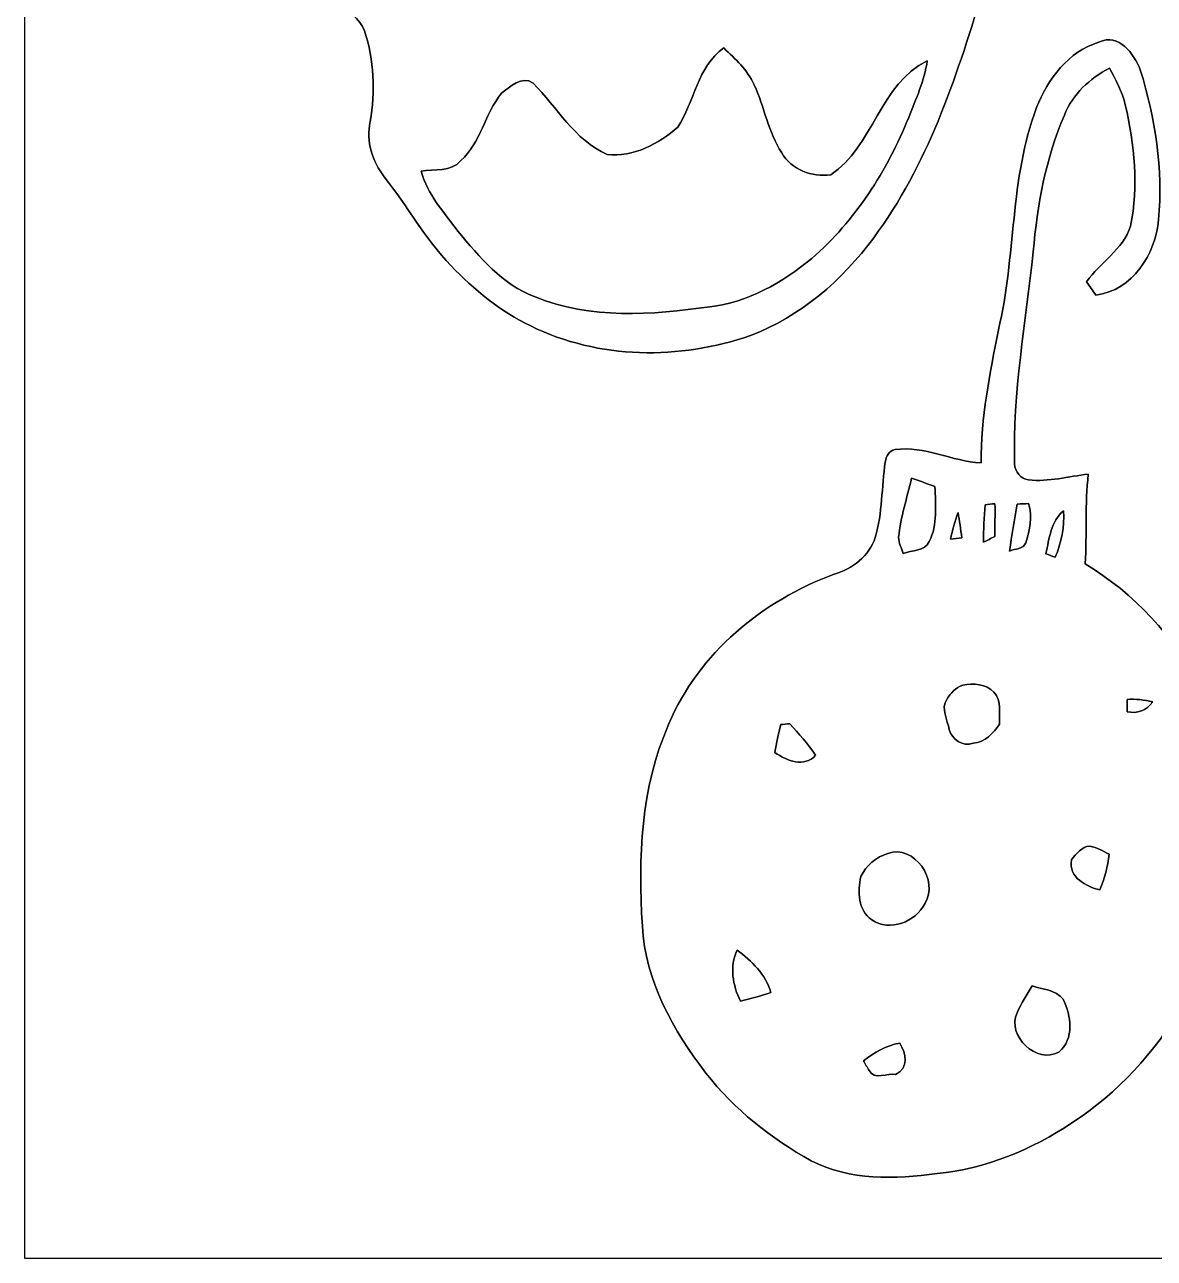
# Model space of a CAD drawing. Header units: centimetres. Extents: x -16.8 to 16.8, y -16.7 to 16.7.
# Drawn here: x -16.77 to -0.87, y -16.67 to 0.69 of the extents above; entities that cross this region are included whole.
import ezdxf

# ---------------------------------------------------------------- set-up
doc = ezdxf.new("R2010")
doc.units = ezdxf.units.CM
doc.header["$MEASUREMENT"] = 0
doc.layers.add('Layer 1', color=7, linetype='Continuous')

msp = doc.modelspace()

# ---------------------------------------------------------------- linework, layer by layer
at = {"layer": 'Layer 1', "color": 7}
for points, knots in [([(-16.77458, 16.66875), (-16.77458, 16.66875), (16.77458, 16.66875), (16.77458, 16.66875), (16.77458, 16.66875), (16.77458, 16.66875), (16.77458, -16.66875), (16.77458, -16.66875), (16.77458, -16.66875), (16.77458, -16.66875), (-16.77458, -16.66875), (-16.77458, -16.66875), (-16.77458, -16.66875), (-16.77458, -16.66875), (-16.77458, 16.66875), (-16.77458, 16.66875), (-16.77458, 16.66875), (-16.77458, 16.66875), (-16.77458, 16.66875), (-16.77458, 16.66875)], [0, 0, 0, 0, 0.16666667, 0.16666667, 0.16666667, 0.16666667, 0.33333333, 0.33333333, 0.33333333, 0.33333333, 0.5, 0.5, 0.5, 0.5, 0.66666667, 0.66666667, 0.66666667, 0.66666667, 1, 1, 1, 1]), ([(-7.16986, 11.61803), (-7.53533, 11.45857), (-7.91669, 11.2776), (-8.15552, 10.94281), (-8.15552, 10.94281), (-8.40493, 10.60238), (-8.50547, 10.17976), (-8.57391, 9.77089), (-8.57391, 9.77089), (-8.61025, 9.38248), (-8.55063, 8.92316), (-8.22678, 8.6614), (-8.22678, 8.6614), (-8.09766, 8.68997), (-7.97172, 8.72843), (-7.8486, 8.77711), (-7.8486, 8.77711), (-7.92163, 9.10343), (-8.11636, 9.38248), (-8.21902, 9.69716), (-8.21902, 9.69716), (-8.28463, 10.26301), (-7.84013, 10.73115), (-7.3727, 10.97386), (-7.3727, 10.97386), (-7.14093, 11.09592), (-6.89575, 11.21304), (-6.63504, 11.25044), (-6.63504, 11.25044), (-6.37787, 11.26984), (-6.10976, 11.18976), (-5.91679, 11.01619), (-5.91679, 11.01619), (-5.57848, 10.60732), (-5.49628, 10.05664), (-5.4864, 9.54299), (-5.4864, 9.54299), (-5.46594, 8.58908), (-5.77603, 7.67574), (-6.02933, 6.76875), (-6.02933, 6.76875), (-6.11258, 6.47947), (-6.18278, 6.16303), (-6.39445, 5.93513), (-6.39445, 5.93513), (-6.48688, 5.84341), (-6.61846, 5.90903), (-6.71901, 5.94536), (-6.71901, 5.94536), (-7.18044, 6.13622), (-7.71066, 6.18243), (-8.19185, 6.04344), (-8.19185, 6.04344), (-8.28252, 5.62151), (-8.249, 5.16749), (-8.43844, 4.76779), (-8.43844, 4.76779), (-8.51147, 4.6228), (-8.7062, 4.62703), (-8.83356, 4.56071), (-8.83356, 4.56071), (-9.99984, 4.17195), (-11.03771, 3.34927), (-11.59616, 2.24331), (-11.59616, 2.24331), (-11.75773, 1.92793), (-11.78419, 1.54764), (-12.02161, 1.27282), (-12.02161, 1.27282), (-12.12921, 1.24178), (-12.2428, 1.23896), (-12.35287, 1.22132), (-12.35287, 1.22132), (-12.35357, 1.17087), (-12.35463, 1.07033), (-12.35534, 1.01988), (-12.35534, 1.01988), (-12.22728, 0.89041), (-12.059, 0.78246), (-11.98986, 0.60643), (-11.98986, 0.60643), (-11.85545, 0.19579), (-11.83605, -0.24624), (-11.90907, -0.67063), (-11.90907, -0.67063), (-11.97434, -0.94933), (-11.88085, -1.22837), (-11.71187, -1.4478), (-11.71187, -1.4478), (-11.38873, -1.85561), (-11.13508, -2.31775), (-10.77524, -2.69663), (-10.77524, -2.69663), (-10.44469, -3.03354), (-10.07886, -3.34398), (-9.64883, -3.54612), (-9.64883, -3.54612), (-8.69209, -4.01849), (-7.55156, -4.02731), (-6.55355, -3.67982), (-6.55355, -3.67982), (-5.85082, -3.41207), (-5.2645, -2.90442), (-4.82106, -2.3047), (-4.82106, -2.3047), (-4.06788, -1.29258), (-3.66571, -0.07655), (-3.302, 1.11689), (-3.302, 1.11689), (-3.23991, 1.32891), (-2.89631, 1.26612), (-2.87373, 1.49895), (-2.87373, 1.49895), (-2.87514, 1.778), (-2.9337, 2.08633), (-3.14713, 2.28459), (-3.14713, 2.28459), (-3.45017, 2.58868), (-3.69111, 2.94499), (-3.93982, 3.29247), (-3.93982, 3.29247), (-4.15325, 3.57999), (-4.45382, 3.83223), (-4.81648, 3.89043), (-4.81648, 3.89043), (-4.96852, 3.91407), (-5.17878, 3.94335), (-5.22817, 4.1208), (-5.22817, 4.1208), (-5.28814, 4.51944), (-4.89373, 4.80836), (-4.9209, 5.20277), (-4.9209, 5.20277), (-4.86516, 5.33294), (-4.95688, 5.43807), (-5.05989, 5.48569), (-5.05989, 5.48569), (-5.35376, 5.62927), (-5.66173, 5.74005), (-5.95948, 5.87481), (-5.95948, 5.87481), (-5.72699, 6.92468), (-5.2765, 7.92268), (-5.14562, 8.99689), (-5.14562, 8.99689), (-5.08141, 9.74725), (-5.13151, 10.57028), (-5.59576, 11.19752), (-5.59576, 11.19752), (-5.92914, 11.69811), (-6.63187, 11.8431), (-7.16986, 11.61803), (-7.16986, 11.61803), (-7.16986, 11.61803), (-7.16986, 11.61803), (-7.16986, 11.61803)], [0, 0, 0, 0, 0.025, 0.025, 0.025, 0.025, 0.05, 0.05, 0.05, 0.05, 0.075, 0.075, 0.075, 0.075, 0.1, 0.1, 0.1, 0.1, 0.125, 0.125, 0.125, 0.125, 0.15, 0.15, 0.15, 0.15, 0.175, 0.175, 0.175, 0.175, 0.2, 0.2, 0.2, 0.2, 0.225, 0.225, 0.225, 0.225, 0.25, 0.25, 0.25, 0.25, 0.275, 0.275, 0.275, 0.275, 0.3, 0.3, 0.3, 0.3, 0.325, 0.325, 0.325, 0.325, 0.35, 0.35, 0.35, 0.35, 0.375, 0.375, 0.375, 0.375, 0.4, 0.4, 0.4, 0.4, 0.425, 0.425, 0.425, 0.425, 0.45, 0.45, 0.45, 0.45, 0.475, 0.475, 0.475, 0.475, 0.5, 0.5, 0.5, 0.5, 0.525, 0.525, 0.525, 0.525, 0.55, 0.55, 0.55, 0.55, 0.575, 0.575, 0.575, 0.575, 0.6, 0.6, 0.6, 0.6, 0.625, 0.625, 0.625, 0.625, 0.65, 0.65, 0.65, 0.65, 0.675, 0.675, 0.675, 0.675, 0.7, 0.7, 0.7, 0.7, 0.725, 0.725, 0.725, 0.725, 0.75, 0.75, 0.75, 0.75, 0.775, 0.775, 0.775, 0.775, 0.8, 0.8, 0.8, 0.8, 0.825, 0.825, 0.825, 0.825, 0.85, 0.85, 0.85, 0.85, 0.875, 0.875, 0.875, 0.875, 0.9, 0.9, 0.9, 0.9, 0.925, 0.925, 0.925, 0.925, 0.95, 0.95, 0.95, 0.95, 1, 1, 1, 1]), ([(-1.65029, 0.44944), (-2.07716, 0.31926), (-2.37243, -0.07161), (-2.52765, -0.47343), (-2.52765, -0.47343), (-2.9083, -1.47567), (-2.81587, -2.57104), (-3.06599, -3.60221), (-3.06599, -3.60221), (-3.18629, -4.21958), (-3.31082, -4.84117), (-3.30941, -5.47299), (-3.30941, -5.47299), (-3.72145, -5.45465), (-4.10069, -5.2264), (-4.52014, -5.28602), (-4.52014, -5.28602), (-4.60693, -5.29802), (-4.64608, -5.38374), (-4.65843, -5.461), (-4.65843, -5.461), (-4.70994, -5.81342), (-4.69829, -6.17855), (-4.79884, -6.52321), (-4.79884, -6.52321), (-4.88491, -6.78568), (-5.11986, -6.96277), (-5.37669, -7.04109), (-5.37669, -7.04109), (-6.38528, -7.40939), (-7.28768, -8.14952), (-7.70819, -9.15494), (-7.70819, -9.15494), (-8.10119, -10.04217), (-8.14035, -11.03771), (-8.07791, -11.99197), (-8.07791, -11.99197), (-8.03628, -12.7635), (-7.64399, -13.46306), (-7.1822, -14.06102), (-7.1822, -14.06102), (-6.78568, -14.57466), (-6.26639, -14.98212), (-5.70089, -15.29503), (-5.70089, -15.29503), (-5.15832, -15.57655), (-4.51767, -15.55503), (-3.92818, -15.4753), (-3.92818, -15.4753), (-3.24767, -15.40616), (-2.59468, -15.14299), (-2.02953, -14.76199), (-2.02953, -14.76199), (-0.74013, -13.92449), (0.06456, -12.46152), (0.2607, -10.95446), (0.2607, -10.95446), (0.41416, -9.33979), (-0.46849, -7.72125), (-1.84538, -6.89222), (-1.84538, -6.89222), (-1.81469, -6.47312), (-1.84961, -6.0512), (-1.79952, -5.6328), (-1.79952, -5.6328), (-2.07963, -5.66244), (-2.35797, -5.74428), (-2.6416, -5.71218), (-2.6416, -5.71218), (-2.75273, -5.69912), (-2.83386, -5.5947), (-2.83704, -5.4864), (-2.83704, -5.4864), (-2.87091, -4.48345), (-2.67511, -3.49532), (-2.57528, -2.5019), (-2.57528, -2.5019), (-2.51813, -1.84679), (-2.39959, -1.18639), (-2.13713, -0.58032), (-2.13713, -0.58032), (-2.02283, -0.28293), (-1.77694, -0.06385), (-1.50178, 0.08396), (-1.50178, 0.08396), (-1.4157, -0.08255), (-1.31939, -0.24941), (-1.27847, -0.43498), (-1.27847, -0.43498), (-1.14759, -0.99095), (-1.0922, -1.57868), (-1.20438, -2.14242), (-1.20438, -2.14242), (-1.31198, -2.47121), (-1.63371, -2.65148), (-1.82457, -2.92594), (-1.82457, -2.92594), (-1.78047, -2.98732), (-1.73673, -3.04941), (-1.69333, -3.11185), (-1.69333, -3.11185), (-1.1751, -3.04659), (-0.85584, -2.53683), (-0.80927, -2.05246), (-0.80927, -2.05246), (-0.74824, -1.34126), (-0.85513, -0.62018), (-1.06751, 0.05856), (-1.06751, 0.05856), (-1.15782, 0.2854), (-1.36666, 0.57891), (-1.65029, 0.44944), (-1.65029, 0.44944), (-1.65029, 0.44944), (-1.65029, 0.44944), (-1.65029, 0.44944)], [0, 0, 0, 0, 0.03333333, 0.03333333, 0.03333333, 0.03333333, 0.06666667, 0.06666667, 0.06666667, 0.06666667, 0.1, 0.1, 0.1, 0.1, 0.13333333, 0.13333333, 0.13333333, 0.13333333, 0.16666667, 0.16666667, 0.16666667, 0.16666667, 0.2, 0.2, 0.2, 0.2, 0.23333333, 0.23333333, 0.23333333, 0.23333333, 0.26666667, 0.26666667, 0.26666667, 0.26666667, 0.3, 0.3, 0.3, 0.3, 0.33333333, 0.33333333, 0.33333333, 0.33333333, 0.36666667, 0.36666667, 0.36666667, 0.36666667, 0.4, 0.4, 0.4, 0.4, 0.43333333, 0.43333333, 0.43333333, 0.43333333, 0.46666667, 0.46666667, 0.46666667, 0.46666667, 0.5, 0.5, 0.5, 0.5, 0.53333333, 0.53333333, 0.53333333, 0.53333333, 0.56666667, 0.56666667, 0.56666667, 0.56666667, 0.6, 0.6, 0.6, 0.6, 0.63333333, 0.63333333, 0.63333333, 0.63333333, 0.66666667, 0.66666667, 0.66666667, 0.66666667, 0.7, 0.7, 0.7, 0.7, 0.73333333, 0.73333333, 0.73333333, 0.73333333, 0.76666667, 0.76666667, 0.76666667, 0.76666667, 0.8, 0.8, 0.8, 0.8, 0.83333333, 0.83333333, 0.83333333, 0.83333333, 0.86666667, 0.86666667, 0.86666667, 0.86666667, 0.9, 0.9, 0.9, 0.9, 0.93333333, 0.93333333, 0.93333333, 0.93333333, 1, 1, 1, 1]), ([(-7.57802, -0.74859), (-7.3466, -0.39194), (-7.30321, 0.10407), (-6.93314, 0.36618), (-6.93314, 0.36618), (-6.76663, 0.21484), (-6.59906, 0.05362), (-6.50275, -0.15346), (-6.50275, -0.15346), (-6.36305, -0.46743), (-6.30167, -0.81527), (-6.11646, -1.10843), (-6.11646, -1.10843), (-5.98593, -1.34691), (-5.68431, -1.45415), (-5.42608, -1.41781), (-5.42608, -1.41781), (-4.82565, -1.02235), (-4.73675, -0.1337), (-4.06682, 0.18556), (-4.06682, 0.18556), (-4.10739, -0.09313), (-4.22628, -0.35101), (-4.32858, -0.61101), (-4.32858, -0.61101), (-4.63162, -1.36137), (-5.07824, -2.06375), (-5.69242, -2.5968), (-5.69242, -2.5968), (-6.10553, -2.93546), (-6.59095, -3.21345), (-7.12999, -3.27554), (-7.12999, -3.27554), (-7.9442, -3.39443), (-8.81098, -3.45475), (-9.58885, -3.13584), (-9.58885, -3.13584), (-10.05029, -2.96898), (-10.36955, -2.57281), (-10.67788, -2.21156), (-10.67788, -2.21156), (-10.87296, -1.94733), (-11.10227, -1.69157), (-11.19329, -1.36878), (-11.19329, -1.36878), (-11.00279, -1.33632), (-10.77595, -1.38501), (-10.63484, -1.2192), (-10.63484, -1.2192), (-10.34979, -0.96696), (-10.29723, -0.56162), (-10.06334, -0.27129), (-10.06334, -0.27129), (-9.94869, -0.18697), (-9.76842, -0.01623), (-9.61743, -0.12735), (-9.61743, -0.12735), (-9.27664, -0.46743), (-9.03464, -0.93098), (-8.57462, -1.13136), (-8.57462, -1.13136), (-8.20879, -1.17863), (-7.84648, -0.98284), (-7.57802, -0.74859)], [0, 0, 0, 0, 0.05882353, 0.05882353, 0.05882353, 0.05882353, 0.11764706, 0.11764706, 0.11764706, 0.11764706, 0.17647059, 0.17647059, 0.17647059, 0.17647059, 0.23529412, 0.23529412, 0.23529412, 0.23529412, 0.29411765, 0.29411765, 0.29411765, 0.29411765, 0.35294118, 0.35294118, 0.35294118, 0.35294118, 0.41176471, 0.41176471, 0.41176471, 0.41176471, 0.47058824, 0.47058824, 0.47058824, 0.47058824, 0.52941176, 0.52941176, 0.52941176, 0.52941176, 0.58823529, 0.58823529, 0.58823529, 0.58823529, 0.64705882, 0.64705882, 0.64705882, 0.64705882, 0.70588235, 0.70588235, 0.70588235, 0.70588235, 0.76470588, 0.76470588, 0.76470588, 0.76470588, 0.82352941, 0.82352941, 0.82352941, 0.82352941, 0.88235294, 0.88235294, 0.88235294, 0.88235294, 1, 1, 1, 1]), ([(-4.28696, -5.68678), (-4.17759, -5.72664), (-4.06859, -5.76721), (-3.95887, -5.80778), (-3.95887, -5.80778), (-3.95146, -6.06496), (-3.91866, -6.34224), (-4.03895, -6.58001), (-4.03895, -6.58001), (-4.10281, -6.71901), (-4.28519, -6.70207), (-4.40443, -6.74934), (-4.40443, -6.74934), (-4.42983, -6.6742), (-4.47075, -6.60083), (-4.47146, -6.52004), (-4.47146, -6.52004), (-4.43865, -6.23641), (-4.35398, -5.963), (-4.28696, -5.68678)], [0, 0, 0, 0, 0.16666667, 0.16666667, 0.16666667, 0.16666667, 0.33333333, 0.33333333, 0.33333333, 0.33333333, 0.5, 0.5, 0.5, 0.5, 0.66666667, 0.66666667, 0.66666667, 0.66666667, 1, 1, 1, 1]), ([(-3.25296, -6.0646), (-3.20675, -6.05861), (-3.16018, -6.05296), (-3.11362, -6.04802), (-3.11362, -6.04802), (-3.11185, -6.20148), (-3.11432, -6.35494), (-3.11679, -6.50946), (-3.11679, -6.50946), (-3.169, -6.53627), (-3.22157, -6.56272), (-3.27413, -6.58883), (-3.27413, -6.58883), (-3.27801, -6.41421), (-3.26214, -6.23852), (-3.25296, -6.0646)], [0, 0, 0, 0, 0.2, 0.2, 0.2, 0.2, 0.4, 0.4, 0.4, 0.4, 0.6, 0.6, 0.6, 0.6, 1, 1, 1, 1]), ([(-2.79964, -6.05296), (-2.74638, -6.05049), (-2.69311, -6.04802), (-2.63948, -6.04591), (-2.63948, -6.04591), (-2.58868, -6.229), (-2.6162, -6.42126), (-2.68111, -6.5973), (-2.68111, -6.5973), (-2.71251, -6.68761), (-2.83104, -6.67879), (-2.90759, -6.71583), (-2.90759, -6.71583), (-2.88043, -6.49323), (-2.8381, -6.27345), (-2.79964, -6.05296)], [0, 0, 0, 0, 0.2, 0.2, 0.2, 0.2, 0.4, 0.4, 0.4, 0.4, 0.6, 0.6, 0.6, 0.6, 1, 1, 1, 1]), ([(-3.73909, -6.54614), (-3.71122, -6.41914), (-3.67912, -6.29426), (-3.63361, -6.17326), (-3.63361, -6.17326), (-3.6128, -6.29003), (-3.59728, -6.40821), (-3.58034, -6.52674), (-3.58034, -6.52674), (-3.63361, -6.53309), (-3.68618, -6.53944), (-3.73909, -6.54614)], [0, 0, 0, 0, 0.25, 0.25, 0.25, 0.25, 0.5, 0.5, 0.5, 0.5, 1, 1, 1, 1]), ([(-2.39677, -6.75181), (-2.35021, -6.53874), (-2.3241, -6.30061), (-2.14948, -6.14821), (-2.14948, -6.14821), (-2.12796, -6.37258), (-2.18193, -6.59447), (-2.26554, -6.8012), (-2.26554, -6.8012), (-2.30964, -6.78462), (-2.35338, -6.76804), (-2.39677, -6.75181)], [0, 0, 0, 0, 0.25, 0.25, 0.25, 0.25, 0.5, 0.5, 0.5, 0.5, 1, 1, 1, 1]), ([(-3.56729, -8.60249), (-3.41948, -8.57215), (-3.23603, -8.58167), (-3.12843, -8.70232), (-3.12843, -8.70232), (-3.0166, -8.82086), (-3.05964, -9.00324), (-3.04871, -9.15035), (-3.04871, -9.15035), (-3.13373, -9.27841), (-3.25649, -9.40541), (-3.41877, -9.41917), (-3.41877, -9.41917), (-3.57011, -9.47632), (-3.71828, -9.36484), (-3.75708, -9.22514), (-3.75708, -9.22514), (-3.78143, -9.09038), (-3.87844, -8.93198), (-3.79342, -8.80145), (-3.79342, -8.80145), (-3.73733, -8.71926), (-3.66677, -8.63141), (-3.56729, -8.60249)], [0, 0, 0, 0, 0.14285714, 0.14285714, 0.14285714, 0.14285714, 0.28571429, 0.28571429, 0.28571429, 0.28571429, 0.42857143, 0.42857143, 0.42857143, 0.42857143, 0.57142857, 0.57142857, 0.57142857, 0.57142857, 0.71428571, 0.71428571, 0.71428571, 0.71428571, 1, 1, 1, 1]), ([(-1.25377, -8.80286), (-1.13242, -8.79263), (-1.01106, -8.8078), (-0.89359, -8.83814), (-0.89359, -8.83814), (-0.97755, -8.95809), (-1.11372, -9.00677), (-1.25483, -8.97608), (-1.25483, -8.97608), (-1.25483, -8.93269), (-1.25413, -8.84626), (-1.25377, -8.80286)], [0, 0, 0, 0, 0.25, 0.25, 0.25, 0.25, 0.5, 0.5, 0.5, 0.5, 1, 1, 1, 1]), ([(-6.1274, -9.15776), (-6.09635, -9.15458), (-6.03462, -9.14788), (-6.00357, -9.14471), (-6.00357, -9.14471), (-5.87269, -9.28405), (-5.74675, -9.42904), (-5.63915, -9.58779), (-5.63915, -9.58779), (-5.80143, -9.76524), (-6.03991, -9.66999), (-6.21171, -9.55005), (-6.21171, -9.55005), (-6.1909, -9.4167), (-6.16303, -9.28723), (-6.1274, -9.15776)], [0, 0, 0, 0, 0.2, 0.2, 0.2, 0.2, 0.4, 0.4, 0.4, 0.4, 0.6, 0.6, 0.6, 0.6, 1, 1, 1, 1]), ([(-4.6228, -10.9728), (-4.24956, -10.83381), (-3.89784, -11.35415), (-4.09822, -11.67095), (-4.09822, -11.67095), (-4.22557, -11.93518), (-4.59669, -12.07876), (-4.84893, -11.90449), (-4.84893, -11.90449), (-5.04296, -11.77502), (-5.05072, -11.49844), (-5.00133, -11.2963), (-5.00133, -11.2963), (-4.92972, -11.14213), (-4.7879, -11.01619), (-4.6228, -10.9728)], [0, 0, 0, 0, 0.2, 0.2, 0.2, 0.2, 0.4, 0.4, 0.4, 0.4, 0.6, 0.6, 0.6, 0.6, 1, 1, 1, 1]), ([(-1.77624, -10.86979), (-1.67816, -10.88037), (-1.59385, -10.93929), (-1.50707, -10.98197), (-1.50707, -10.98197), (-1.52718, -11.15413), (-1.56774, -11.32417), (-1.63618, -11.48397), (-1.63618, -11.48397), (-1.83162, -11.43318), (-2.07927, -11.31182), (-2.03764, -11.06099), (-2.03764, -11.06099), (-1.96885, -10.98021), (-1.89548, -10.86767), (-1.77624, -10.86979)], [0, 0, 0, 0, 0.2, 0.2, 0.2, 0.2, 0.4, 0.4, 0.4, 0.4, 0.6, 0.6, 0.6, 0.6, 1, 1, 1, 1]), ([(-6.69854, -13.05066), (-6.80297, -12.82594), (-6.85624, -12.5603), (-6.74299, -12.32958), (-6.74299, -12.32958), (-6.53803, -12.48551), (-6.34048, -12.67248), (-6.2678, -12.92825), (-6.2678, -12.92825), (-6.41033, -12.9734), (-6.55426, -13.01221), (-6.69854, -13.05066)], [0, 0, 0, 0, 0.25, 0.25, 0.25, 0.25, 0.5, 0.5, 0.5, 0.5, 1, 1, 1, 1]), ([(-2.59151, -12.83441), (-2.44757, -12.88309), (-2.25566, -12.88909), (-2.15547, -13.02173), (-2.15547, -13.02173), (-2.04047, -13.25033), (-1.99284, -13.58371), (-2.21439, -13.76645), (-2.21439, -13.76645), (-2.52307, -13.94178), (-2.95557, -13.53608), (-2.80247, -13.2147), (-2.80247, -13.2147), (-2.74814, -13.07994), (-2.66347, -12.95964), (-2.59151, -12.83441)], [0, 0, 0, 0, 0.2, 0.2, 0.2, 0.2, 0.4, 0.4, 0.4, 0.4, 0.6, 0.6, 0.6, 0.6, 1, 1, 1, 1]), ([(-4.9657, -13.8871), (-4.81083, -13.77562), (-4.6482, -13.67155), (-4.45523, -13.64015), (-4.45523, -13.64015), (-4.3621, -13.78232), (-4.32717, -13.99575), (-4.51203, -14.08289), (-4.51203, -14.08289), (-4.62174, -14.05467), (-4.82106, -14.16826), (-4.8828, -14.02644), (-4.8828, -14.02644), (-4.91314, -13.98129), (-4.93889, -13.93331), (-4.9657, -13.8871)], [0, 0, 0, 0, 0.2, 0.2, 0.2, 0.2, 0.4, 0.4, 0.4, 0.4, 0.6, 0.6, 0.6, 0.6, 1, 1, 1, 1])]:
    msp.add_open_spline(points, degree=3, knots=knots, dxfattribs=at)
at = {"layer": 'Layer 1', "color": 251}
for points, knots in [([(-7.16986, 11.61803), (-6.63187, 11.8431), (-5.92914, 11.69811), (-5.59576, 11.19752), (-5.59576, 11.19752), (-5.13151, 10.57028), (-5.08141, 9.74725), (-5.14562, 8.99689), (-5.14562, 8.99689), (-5.2765, 7.92268), (-5.72699, 6.92468), (-5.95948, 5.87481), (-5.95948, 5.87481), (-5.66173, 5.74005), (-5.35376, 5.62927), (-5.05989, 5.48569), (-5.05989, 5.48569), (-4.95688, 5.43807), (-4.86516, 5.33294), (-4.9209, 5.20277), (-4.9209, 5.20277), (-4.89373, 4.80836), (-5.28814, 4.51944), (-5.22817, 4.1208), (-5.22817, 4.1208), (-5.17878, 3.94335), (-4.96852, 3.91407), (-4.81648, 3.89043), (-4.81648, 3.89043), (-4.45382, 3.83223), (-4.15325, 3.57999), (-3.93982, 3.29247), (-3.93982, 3.29247), (-3.69111, 2.94499), (-3.45017, 2.58868), (-3.14713, 2.28459), (-3.14713, 2.28459), (-2.9337, 2.08633), (-2.87514, 1.778), (-2.87373, 1.49895), (-2.87373, 1.49895), (-2.89631, 1.26612), (-3.23991, 1.32891), (-3.302, 1.11689), (-3.302, 1.11689), (-3.66571, -0.07655), (-4.06788, -1.29258), (-4.82106, -2.3047), (-4.82106, -2.3047), (-5.2645, -2.90442), (-5.85082, -3.41207), (-6.55355, -3.67982), (-6.55355, -3.67982), (-7.55156, -4.02731), (-8.69209, -4.01849), (-9.64883, -3.54612), (-9.64883, -3.54612), (-10.07886, -3.34398), (-10.44469, -3.03354), (-10.77524, -2.69663), (-10.77524, -2.69663), (-11.13508, -2.31775), (-11.38873, -1.85561), (-11.71187, -1.4478), (-11.71187, -1.4478), (-11.88085, -1.22837), (-11.97434, -0.94933), (-11.90907, -0.67063), (-11.90907, -0.67063), (-11.83605, -0.24624), (-11.85545, 0.19579), (-11.98986, 0.60643), (-11.98986, 0.60643), (-12.059, 0.78246), (-12.22728, 0.89041), (-12.35534, 1.01988), (-12.35534, 1.01988), (-12.35463, 1.07033), (-12.35357, 1.17087), (-12.35287, 1.22132), (-12.35287, 1.22132), (-12.2428, 1.23896), (-12.12921, 1.24178), (-12.02161, 1.27282), (-12.02161, 1.27282), (-11.78419, 1.54764), (-11.75773, 1.92793), (-11.59616, 2.24331), (-11.59616, 2.24331), (-11.03771, 3.34927), (-9.99984, 4.17195), (-8.83356, 4.56071), (-8.83356, 4.56071), (-8.7062, 4.62703), (-8.51147, 4.6228), (-8.43844, 4.76779), (-8.43844, 4.76779), (-8.249, 5.16749), (-8.28252, 5.62151), (-8.19185, 6.04344), (-8.19185, 6.04344), (-7.71066, 6.18243), (-7.18044, 6.13622), (-6.71901, 5.94536), (-6.71901, 5.94536), (-6.61846, 5.90903), (-6.48688, 5.84341), (-6.39445, 5.93513), (-6.39445, 5.93513), (-6.18278, 6.16303), (-6.11258, 6.47947), (-6.02933, 6.76875), (-6.02933, 6.76875), (-5.77603, 7.67574), (-5.46594, 8.58908), (-5.4864, 9.54299), (-5.4864, 9.54299), (-5.49628, 10.05664), (-5.57848, 10.60732), (-5.91679, 11.01619), (-5.91679, 11.01619), (-6.10976, 11.18976), (-6.37787, 11.26984), (-6.63504, 11.25044), (-6.63504, 11.25044), (-6.89575, 11.21304), (-7.14093, 11.09592), (-7.3727, 10.97386), (-7.3727, 10.97386), (-7.84013, 10.73115), (-8.28463, 10.26301), (-8.21902, 9.69716), (-8.21902, 9.69716), (-8.11636, 9.38248), (-7.92163, 9.10343), (-7.8486, 8.77711), (-7.8486, 8.77711), (-7.97172, 8.72843), (-8.09766, 8.68997), (-8.22678, 8.6614), (-8.22678, 8.6614), (-8.55063, 8.92316), (-8.61025, 9.38248), (-8.57391, 9.77089), (-8.57391, 9.77089), (-8.50547, 10.17976), (-8.40493, 10.60238), (-8.15552, 10.94281), (-8.15552, 10.94281), (-7.91669, 11.2776), (-7.53533, 11.45857), (-7.16986, 11.61803), (-7.16986, 11.61803), (-7.16986, 11.61803), (-7.16986, 11.61803), (-7.16986, 11.61803)], [0, 0, 0, 0, 0.025, 0.025, 0.025, 0.025, 0.05, 0.05, 0.05, 0.05, 0.075, 0.075, 0.075, 0.075, 0.1, 0.1, 0.1, 0.1, 0.125, 0.125, 0.125, 0.125, 0.15, 0.15, 0.15, 0.15, 0.175, 0.175, 0.175, 0.175, 0.2, 0.2, 0.2, 0.2, 0.225, 0.225, 0.225, 0.225, 0.25, 0.25, 0.25, 0.25, 0.275, 0.275, 0.275, 0.275, 0.3, 0.3, 0.3, 0.3, 0.325, 0.325, 0.325, 0.325, 0.35, 0.35, 0.35, 0.35, 0.375, 0.375, 0.375, 0.375, 0.4, 0.4, 0.4, 0.4, 0.425, 0.425, 0.425, 0.425, 0.45, 0.45, 0.45, 0.45, 0.475, 0.475, 0.475, 0.475, 0.5, 0.5, 0.5, 0.5, 0.525, 0.525, 0.525, 0.525, 0.55, 0.55, 0.55, 0.55, 0.575, 0.575, 0.575, 0.575, 0.6, 0.6, 0.6, 0.6, 0.625, 0.625, 0.625, 0.625, 0.65, 0.65, 0.65, 0.65, 0.675, 0.675, 0.675, 0.675, 0.7, 0.7, 0.7, 0.7, 0.725, 0.725, 0.725, 0.725, 0.75, 0.75, 0.75, 0.75, 0.775, 0.775, 0.775, 0.775, 0.8, 0.8, 0.8, 0.8, 0.825, 0.825, 0.825, 0.825, 0.85, 0.85, 0.85, 0.85, 0.875, 0.875, 0.875, 0.875, 0.9, 0.9, 0.9, 0.9, 0.925, 0.925, 0.925, 0.925, 0.95, 0.95, 0.95, 0.95, 1, 1, 1, 1]), ([(-1.65029, 0.44944), (-1.36666, 0.57891), (-1.15782, 0.2854), (-1.06751, 0.05856), (-1.06751, 0.05856), (-0.85513, -0.62018), (-0.74824, -1.34126), (-0.80927, -2.05246), (-0.80927, -2.05246), (-0.85584, -2.53683), (-1.1751, -3.04659), (-1.69333, -3.11185), (-1.69333, -3.11185), (-1.73673, -3.04941), (-1.78047, -2.98732), (-1.82457, -2.92594), (-1.82457, -2.92594), (-1.63371, -2.65148), (-1.31198, -2.47121), (-1.20438, -2.14242), (-1.20438, -2.14242), (-1.0922, -1.57868), (-1.14759, -0.99095), (-1.27847, -0.43498), (-1.27847, -0.43498), (-1.31939, -0.24941), (-1.4157, -0.08255), (-1.50178, 0.08396), (-1.50178, 0.08396), (-1.77694, -0.06385), (-2.02283, -0.28293), (-2.13713, -0.58032), (-2.13713, -0.58032), (-2.39959, -1.18639), (-2.51813, -1.84679), (-2.57528, -2.5019), (-2.57528, -2.5019), (-2.67511, -3.49532), (-2.87091, -4.48345), (-2.83704, -5.4864), (-2.83704, -5.4864), (-2.83386, -5.5947), (-2.75273, -5.69912), (-2.6416, -5.71218), (-2.6416, -5.71218), (-2.35797, -5.74428), (-2.07963, -5.66244), (-1.79952, -5.6328), (-1.79952, -5.6328), (-1.84961, -6.0512), (-1.81469, -6.47312), (-1.84538, -6.89222), (-1.84538, -6.89222), (-0.46849, -7.72125), (0.41416, -9.33979), (0.2607, -10.95446), (0.2607, -10.95446), (0.06456, -12.46152), (-0.74013, -13.92449), (-2.02953, -14.76199), (-2.02953, -14.76199), (-2.59468, -15.14299), (-3.24767, -15.40616), (-3.92818, -15.4753), (-3.92818, -15.4753), (-4.51767, -15.55503), (-5.15832, -15.57655), (-5.70089, -15.29503), (-5.70089, -15.29503), (-6.26639, -14.98212), (-6.78568, -14.57466), (-7.1822, -14.06102), (-7.1822, -14.06102), (-7.64399, -13.46306), (-8.03628, -12.7635), (-8.07791, -11.99197), (-8.07791, -11.99197), (-8.14035, -11.03771), (-8.10119, -10.04217), (-7.70819, -9.15494), (-7.70819, -9.15494), (-7.28768, -8.14952), (-6.38528, -7.40939), (-5.37669, -7.04109), (-5.37669, -7.04109), (-5.11986, -6.96277), (-4.88491, -6.78568), (-4.79884, -6.52321), (-4.79884, -6.52321), (-4.69829, -6.17855), (-4.70994, -5.81342), (-4.65843, -5.461), (-4.65843, -5.461), (-4.64608, -5.38374), (-4.60693, -5.29802), (-4.52014, -5.28602), (-4.52014, -5.28602), (-4.10069, -5.2264), (-3.72145, -5.45465), (-3.30941, -5.47299), (-3.30941, -5.47299), (-3.31082, -4.84117), (-3.18629, -4.21958), (-3.06599, -3.60221), (-3.06599, -3.60221), (-2.81587, -2.57104), (-2.9083, -1.47567), (-2.52765, -0.47343), (-2.52765, -0.47343), (-2.37243, -0.07161), (-2.07716, 0.31926), (-1.65029, 0.44944), (-1.65029, 0.44944), (-1.65029, 0.44944), (-1.65029, 0.44944), (-1.65029, 0.44944)], [0, 0, 0, 0, 0.03333333, 0.03333333, 0.03333333, 0.03333333, 0.06666667, 0.06666667, 0.06666667, 0.06666667, 0.1, 0.1, 0.1, 0.1, 0.13333333, 0.13333333, 0.13333333, 0.13333333, 0.16666667, 0.16666667, 0.16666667, 0.16666667, 0.2, 0.2, 0.2, 0.2, 0.23333333, 0.23333333, 0.23333333, 0.23333333, 0.26666667, 0.26666667, 0.26666667, 0.26666667, 0.3, 0.3, 0.3, 0.3, 0.33333333, 0.33333333, 0.33333333, 0.33333333, 0.36666667, 0.36666667, 0.36666667, 0.36666667, 0.4, 0.4, 0.4, 0.4, 0.43333333, 0.43333333, 0.43333333, 0.43333333, 0.46666667, 0.46666667, 0.46666667, 0.46666667, 0.5, 0.5, 0.5, 0.5, 0.53333333, 0.53333333, 0.53333333, 0.53333333, 0.56666667, 0.56666667, 0.56666667, 0.56666667, 0.6, 0.6, 0.6, 0.6, 0.63333333, 0.63333333, 0.63333333, 0.63333333, 0.66666667, 0.66666667, 0.66666667, 0.66666667, 0.7, 0.7, 0.7, 0.7, 0.73333333, 0.73333333, 0.73333333, 0.73333333, 0.76666667, 0.76666667, 0.76666667, 0.76666667, 0.8, 0.8, 0.8, 0.8, 0.83333333, 0.83333333, 0.83333333, 0.83333333, 0.86666667, 0.86666667, 0.86666667, 0.86666667, 0.9, 0.9, 0.9, 0.9, 0.93333333, 0.93333333, 0.93333333, 0.93333333, 1, 1, 1, 1]), ([(-7.57802, -0.74859), (-7.84648, -0.98284), (-8.20879, -1.17863), (-8.57462, -1.13136), (-8.57462, -1.13136), (-9.03464, -0.93098), (-9.27664, -0.46743), (-9.61743, -0.12735), (-9.61743, -0.12735), (-9.76842, -0.01623), (-9.94869, -0.18697), (-10.06334, -0.27129), (-10.06334, -0.27129), (-10.29723, -0.56162), (-10.34979, -0.96696), (-10.63484, -1.2192), (-10.63484, -1.2192), (-10.77595, -1.38501), (-11.00279, -1.33632), (-11.19329, -1.36878), (-11.19329, -1.36878), (-11.10227, -1.69157), (-10.87296, -1.94733), (-10.67788, -2.21156), (-10.67788, -2.21156), (-10.36955, -2.57281), (-10.05029, -2.96898), (-9.58885, -3.13584), (-9.58885, -3.13584), (-8.81098, -3.45475), (-7.9442, -3.39443), (-7.12999, -3.27554), (-7.12999, -3.27554), (-6.59095, -3.21345), (-6.10553, -2.93546), (-5.69242, -2.5968), (-5.69242, -2.5968), (-5.07824, -2.06375), (-4.63162, -1.36137), (-4.32858, -0.61101), (-4.32858, -0.61101), (-4.22628, -0.35101), (-4.10739, -0.09313), (-4.06682, 0.18556), (-4.06682, 0.18556), (-4.73675, -0.1337), (-4.82565, -1.02235), (-5.42608, -1.41781), (-5.42608, -1.41781), (-5.68431, -1.45415), (-5.98593, -1.34691), (-6.11646, -1.10843), (-6.11646, -1.10843), (-6.30167, -0.81527), (-6.36305, -0.46743), (-6.50275, -0.15346), (-6.50275, -0.15346), (-6.59906, 0.05362), (-6.76663, 0.21484), (-6.93314, 0.36618), (-6.93314, 0.36618), (-7.30321, 0.10407), (-7.3466, -0.39194), (-7.57802, -0.74859)], [0, 0, 0, 0, 0.05882353, 0.05882353, 0.05882353, 0.05882353, 0.11764706, 0.11764706, 0.11764706, 0.11764706, 0.17647059, 0.17647059, 0.17647059, 0.17647059, 0.23529412, 0.23529412, 0.23529412, 0.23529412, 0.29411765, 0.29411765, 0.29411765, 0.29411765, 0.35294118, 0.35294118, 0.35294118, 0.35294118, 0.41176471, 0.41176471, 0.41176471, 0.41176471, 0.47058824, 0.47058824, 0.47058824, 0.47058824, 0.52941176, 0.52941176, 0.52941176, 0.52941176, 0.58823529, 0.58823529, 0.58823529, 0.58823529, 0.64705882, 0.64705882, 0.64705882, 0.64705882, 0.70588235, 0.70588235, 0.70588235, 0.70588235, 0.76470588, 0.76470588, 0.76470588, 0.76470588, 0.82352941, 0.82352941, 0.82352941, 0.82352941, 0.88235294, 0.88235294, 0.88235294, 0.88235294, 1, 1, 1, 1]), ([(-4.28696, -5.68678), (-4.35398, -5.963), (-4.43865, -6.23641), (-4.47146, -6.52004), (-4.47146, -6.52004), (-4.47075, -6.60083), (-4.42983, -6.6742), (-4.40443, -6.74934), (-4.40443, -6.74934), (-4.28519, -6.70207), (-4.10281, -6.71901), (-4.03895, -6.58001), (-4.03895, -6.58001), (-3.91866, -6.34224), (-3.95146, -6.06496), (-3.95887, -5.80778), (-3.95887, -5.80778), (-4.06859, -5.76721), (-4.17759, -5.72664), (-4.28696, -5.68678), (-4.28696, -5.68678), (-4.28696, -5.68678), (-4.28696, -5.68678), (-4.28696, -5.68678)], [0, 0, 0, 0, 0.14285714, 0.14285714, 0.14285714, 0.14285714, 0.28571429, 0.28571429, 0.28571429, 0.28571429, 0.42857143, 0.42857143, 0.42857143, 0.42857143, 0.57142857, 0.57142857, 0.57142857, 0.57142857, 0.71428571, 0.71428571, 0.71428571, 0.71428571, 1, 1, 1, 1]), ([(-3.25296, -6.0646), (-3.26214, -6.23852), (-3.27801, -6.41421), (-3.27413, -6.58883), (-3.27413, -6.58883), (-3.22157, -6.56272), (-3.169, -6.53627), (-3.11679, -6.50946), (-3.11679, -6.50946), (-3.11432, -6.35494), (-3.11185, -6.20148), (-3.11362, -6.04802), (-3.11362, -6.04802), (-3.16018, -6.05296), (-3.20675, -6.05861), (-3.25296, -6.0646), (-3.25296, -6.0646), (-3.25296, -6.0646), (-3.25296, -6.0646), (-3.25296, -6.0646)], [0, 0, 0, 0, 0.16666667, 0.16666667, 0.16666667, 0.16666667, 0.33333333, 0.33333333, 0.33333333, 0.33333333, 0.5, 0.5, 0.5, 0.5, 0.66666667, 0.66666667, 0.66666667, 0.66666667, 1, 1, 1, 1]), ([(-2.79964, -6.05296), (-2.8381, -6.27345), (-2.88043, -6.49323), (-2.90759, -6.71583), (-2.90759, -6.71583), (-2.83104, -6.67879), (-2.71251, -6.68761), (-2.68111, -6.5973), (-2.68111, -6.5973), (-2.6162, -6.42126), (-2.58868, -6.229), (-2.63948, -6.04591), (-2.63948, -6.04591), (-2.69311, -6.04802), (-2.74638, -6.05049), (-2.79964, -6.05296), (-2.79964, -6.05296), (-2.79964, -6.05296), (-2.79964, -6.05296), (-2.79964, -6.05296)], [0, 0, 0, 0, 0.16666667, 0.16666667, 0.16666667, 0.16666667, 0.33333333, 0.33333333, 0.33333333, 0.33333333, 0.5, 0.5, 0.5, 0.5, 0.66666667, 0.66666667, 0.66666667, 0.66666667, 1, 1, 1, 1]), ([(-3.73909, -6.54614), (-3.68618, -6.53944), (-3.63361, -6.53309), (-3.58034, -6.52674), (-3.58034, -6.52674), (-3.59728, -6.40821), (-3.6128, -6.29003), (-3.63361, -6.17326), (-3.63361, -6.17326), (-3.67912, -6.29426), (-3.71122, -6.41914), (-3.73909, -6.54614), (-3.73909, -6.54614), (-3.73909, -6.54614), (-3.73909, -6.54614), (-3.73909, -6.54614)], [0, 0, 0, 0, 0.2, 0.2, 0.2, 0.2, 0.4, 0.4, 0.4, 0.4, 0.6, 0.6, 0.6, 0.6, 1, 1, 1, 1]), ([(-2.39677, -6.75181), (-2.35338, -6.76804), (-2.30964, -6.78462), (-2.26554, -6.8012), (-2.26554, -6.8012), (-2.18193, -6.59447), (-2.12796, -6.37258), (-2.14948, -6.14821), (-2.14948, -6.14821), (-2.3241, -6.30061), (-2.35021, -6.53874), (-2.39677, -6.75181), (-2.39677, -6.75181), (-2.39677, -6.75181), (-2.39677, -6.75181), (-2.39677, -6.75181)], [0, 0, 0, 0, 0.2, 0.2, 0.2, 0.2, 0.4, 0.4, 0.4, 0.4, 0.6, 0.6, 0.6, 0.6, 1, 1, 1, 1]), ([(-3.56729, -8.60249), (-3.66677, -8.63141), (-3.73733, -8.71926), (-3.79342, -8.80145), (-3.79342, -8.80145), (-3.87844, -8.93198), (-3.78143, -9.09038), (-3.75708, -9.22514), (-3.75708, -9.22514), (-3.71828, -9.36484), (-3.57011, -9.47632), (-3.41877, -9.41917), (-3.41877, -9.41917), (-3.25649, -9.40541), (-3.13373, -9.27841), (-3.04871, -9.15035), (-3.04871, -9.15035), (-3.05964, -9.00324), (-3.0166, -8.82086), (-3.12843, -8.70232), (-3.12843, -8.70232), (-3.23603, -8.58167), (-3.41948, -8.57215), (-3.56729, -8.60249), (-3.56729, -8.60249), (-3.56729, -8.60249), (-3.56729, -8.60249), (-3.56729, -8.60249)], [0, 0, 0, 0, 0.125, 0.125, 0.125, 0.125, 0.25, 0.25, 0.25, 0.25, 0.375, 0.375, 0.375, 0.375, 0.5, 0.5, 0.5, 0.5, 0.625, 0.625, 0.625, 0.625, 0.75, 0.75, 0.75, 0.75, 1, 1, 1, 1]), ([(-1.25377, -8.80286), (-1.25413, -8.84626), (-1.25483, -8.93269), (-1.25483, -8.97608), (-1.25483, -8.97608), (-1.11372, -9.00677), (-0.97755, -8.95809), (-0.89359, -8.83814), (-0.89359, -8.83814), (-1.01106, -8.8078), (-1.13242, -8.79263), (-1.25377, -8.80286), (-1.25377, -8.80286), (-1.25377, -8.80286), (-1.25377, -8.80286), (-1.25377, -8.80286)], [0, 0, 0, 0, 0.2, 0.2, 0.2, 0.2, 0.4, 0.4, 0.4, 0.4, 0.6, 0.6, 0.6, 0.6, 1, 1, 1, 1]), ([(-6.1274, -9.15776), (-6.16303, -9.28723), (-6.1909, -9.4167), (-6.21171, -9.55005), (-6.21171, -9.55005), (-6.03991, -9.66999), (-5.80143, -9.76524), (-5.63915, -9.58779), (-5.63915, -9.58779), (-5.74675, -9.42904), (-5.87269, -9.28405), (-6.00357, -9.14471), (-6.00357, -9.14471), (-6.03462, -9.14788), (-6.09635, -9.15458), (-6.1274, -9.15776), (-6.1274, -9.15776), (-6.1274, -9.15776), (-6.1274, -9.15776), (-6.1274, -9.15776)], [0, 0, 0, 0, 0.16666667, 0.16666667, 0.16666667, 0.16666667, 0.33333333, 0.33333333, 0.33333333, 0.33333333, 0.5, 0.5, 0.5, 0.5, 0.66666667, 0.66666667, 0.66666667, 0.66666667, 1, 1, 1, 1]), ([(-4.6228, -10.9728), (-4.7879, -11.01619), (-4.92972, -11.14213), (-5.00133, -11.2963), (-5.00133, -11.2963), (-5.05072, -11.49844), (-5.04296, -11.77502), (-4.84893, -11.90449), (-4.84893, -11.90449), (-4.59669, -12.07876), (-4.22557, -11.93518), (-4.09822, -11.67095), (-4.09822, -11.67095), (-3.89784, -11.35415), (-4.24956, -10.83381), (-4.6228, -10.9728), (-4.6228, -10.9728), (-4.6228, -10.9728), (-4.6228, -10.9728), (-4.6228, -10.9728)], [0, 0, 0, 0, 0.16666667, 0.16666667, 0.16666667, 0.16666667, 0.33333333, 0.33333333, 0.33333333, 0.33333333, 0.5, 0.5, 0.5, 0.5, 0.66666667, 0.66666667, 0.66666667, 0.66666667, 1, 1, 1, 1]), ([(-1.77624, -10.86979), (-1.89548, -10.86767), (-1.96885, -10.98021), (-2.03764, -11.06099), (-2.03764, -11.06099), (-2.07927, -11.31182), (-1.83162, -11.43318), (-1.63618, -11.48397), (-1.63618, -11.48397), (-1.56774, -11.32417), (-1.52718, -11.15413), (-1.50707, -10.98197), (-1.50707, -10.98197), (-1.59385, -10.93929), (-1.67816, -10.88037), (-1.77624, -10.86979), (-1.77624, -10.86979), (-1.77624, -10.86979), (-1.77624, -10.86979), (-1.77624, -10.86979)], [0, 0, 0, 0, 0.16666667, 0.16666667, 0.16666667, 0.16666667, 0.33333333, 0.33333333, 0.33333333, 0.33333333, 0.5, 0.5, 0.5, 0.5, 0.66666667, 0.66666667, 0.66666667, 0.66666667, 1, 1, 1, 1]), ([(-6.69854, -13.05066), (-6.55426, -13.01221), (-6.41033, -12.9734), (-6.2678, -12.92825), (-6.2678, -12.92825), (-6.34048, -12.67248), (-6.53803, -12.48551), (-6.74299, -12.32958), (-6.74299, -12.32958), (-6.85624, -12.5603), (-6.80297, -12.82594), (-6.69854, -13.05066), (-6.69854, -13.05066), (-6.69854, -13.05066), (-6.69854, -13.05066), (-6.69854, -13.05066)], [0, 0, 0, 0, 0.2, 0.2, 0.2, 0.2, 0.4, 0.4, 0.4, 0.4, 0.6, 0.6, 0.6, 0.6, 1, 1, 1, 1]), ([(-2.59151, -12.83441), (-2.66347, -12.95964), (-2.74814, -13.07994), (-2.80247, -13.2147), (-2.80247, -13.2147), (-2.95557, -13.53608), (-2.52307, -13.94178), (-2.21439, -13.76645), (-2.21439, -13.76645), (-1.99284, -13.58371), (-2.04047, -13.25033), (-2.15547, -13.02173), (-2.15547, -13.02173), (-2.25566, -12.88909), (-2.44757, -12.88309), (-2.59151, -12.83441), (-2.59151, -12.83441), (-2.59151, -12.83441), (-2.59151, -12.83441), (-2.59151, -12.83441)], [0, 0, 0, 0, 0.16666667, 0.16666667, 0.16666667, 0.16666667, 0.33333333, 0.33333333, 0.33333333, 0.33333333, 0.5, 0.5, 0.5, 0.5, 0.66666667, 0.66666667, 0.66666667, 0.66666667, 1, 1, 1, 1]), ([(-4.9657, -13.8871), (-4.93889, -13.93331), (-4.91314, -13.98129), (-4.8828, -14.02644), (-4.8828, -14.02644), (-4.82106, -14.16826), (-4.62174, -14.05467), (-4.51203, -14.08289), (-4.51203, -14.08289), (-4.32717, -13.99575), (-4.3621, -13.78232), (-4.45523, -13.64015), (-4.45523, -13.64015), (-4.6482, -13.67155), (-4.81083, -13.77562), (-4.9657, -13.8871)], [0, 0, 0, 0, 0.2, 0.2, 0.2, 0.2, 0.4, 0.4, 0.4, 0.4, 0.6, 0.6, 0.6, 0.6, 1, 1, 1, 1])]:
    msp.add_open_spline(points, degree=3, knots=knots, dxfattribs=at)

doc.saveas('drawing.dxf')
